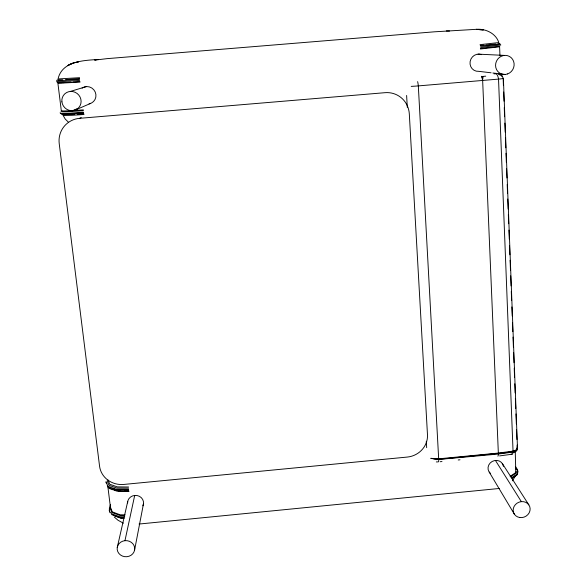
<?xml version="1.0" encoding="UTF-8"?>
<svg xmlns="http://www.w3.org/2000/svg" width="586" height="586" viewBox="0 0 586 586"><rect width="100%" height="100%" fill="white"/><g stroke="black" fill="none" stroke-linecap="round" stroke-linejoin="round"><path stroke-width="0.88" d="M516.969 474.184L516.962 475.012L514.127 476.931M516.163 471.334L516.141 473.107L510.553 476.858M516.185 469.752L516.207 468.185M517.152 445.038L516.757 450.707L513.08 452.077L498.386 454.04L436.372 459.658M79.542 78.912L79.528 79.315L57.86 80.802M517.489 474.162L517.98 471.188L515.599 466.698M134.612 549.939A8.775 8.058 1.4 0 0 122.745 541.164A8.775 8.058 1.4 0 0 120.445 554.957A8.775 8.058 1.4 0 0 134.612 549.939L143.453 503.953M124.965 540.673L134.699 495.426M117.259 547.456L127.689 501.638M517.277 448.217L516.801 450.165L513.094 451.542L505.857 452.648L438.702 459.278L433.801 458.97M109.318 508.86L110.476 504.473M501.894 76.495L502.143 75.792M500.876 74.891L499.924 75.22M500.561 73.946L498.664 74.62M515.35 476.103L512.398 480.813M499.755 46.345L480.425 48.374M500.832 45.027L480.608 47.319M500.473 44.155L480.527 46.191L480.278 45.54L484.029 45.21M499.704 43.386L497.675 43.877M512.091 477.429L517.05 474.089L517.606 471.291L517.108 468.968M514.545 476.513L516.127 475.451M512.032 478.337L513.68 477.224M510.135 476.352L515.812 472.543L515.262 451.762M79.74 118.306L385.09 92.676A23.323 22.729 -60.9 0 1 409.314 113.948L427.48 434.775A21.594 20.246 -20.8 0 1 407.336 457.058L123.851 484.439A21.96 20.503 4.2 0 1 99.569 466.214L59.223 143.614A23.806 22.979 39.3 0 1 79.74 118.306L81.227 117.559M75.074 110.124L90.508 103.458M72.642 110.659L77.594 108.535M513.072 451.103L516.786 449.726L517.262 447.777A7.596 2.849 0 0 1 513.072 451.103L498.356 453.066L438.68 458.838L433.611 458.516M70.305 91.453L86.259 86.603M94.771 60.109L106.967 58.651L434.431 31.812L476.77 29.3C485.809 28.604 496.049 33.57 498.803 42.58L480.044 44.646M499.221 488.475L139.043 524.045M94.866 60.043L97.987 59.45C83.571 60.512 62.043 61.047 58.043 78.956L79.601 77.696M499.624 455.901L512.047 454.238M496.598 73.616L494.02 73.865M495.91 44.075L485.955 45.041M481.546 76.576L485.743 76.165M481.663 77.345L483.369 77.176M481.97 78.868L483.113 78.758M440.181 461.724L441.983 461.548M458.201 459.973L460.003 459.798M480.373 49.004L499.609 46.785L499.961 55.758M79.586 78.627L65.486 79.681M79.645 80.45L57.413 81.872M70.928 82.165L65.749 82.531M73.14 81.996L79.908 81.483M80.033 82.106L57.911 83.3L61.274 110.446L62.724 110.959L70.796 110.761L83.359 109.882M83.395 110.673L70.65 111.56L62.453 111.758L60.981 111.23M83.424 112.241L70.144 113.157L61.618 113.354L60.102 112.783M83.52 112.871L70.313 113.779L61.83 113.97L60.307 113.391M74.927 114.233L63.193 114.658L61.735 114.102M77.14 114.08L83.805 113.618M84.054 114.482L72.019 115.303L64.27 115.464L62.856 114.922L65.214 119.061L68.188 121.917M62.753 79.835L57.26 79.908L56.644 80.656M62.321 82.714L57.487 82.707M63.01 82.677L64.372 82.604M436.321 461.922L437.691 461.9M123.727 491.471L120.54 491.42M124.899 491.031L118.284 490.819M128.59 487.01L117.31 486.878L109.78 484.278L108 479.993M128.598 488.197L116.841 488.05L109.003 485.34L107.157 480.864M128.561 489.427L116.196 489.266L107.949 486.402L106.022 481.685M128.62 490.028L116.189 489.867L112.029 488.424M120.372 490.79L115.603 490.284M124.554 490.848L128.869 490.907M120.159 491.295L117.229 491.258L114.087 490.16M124.833 491.361L128.979 491.412M125.111 514.874L120.101 514.786L112.278 511.886L110.41 507.146L107.875 486.68M124.217 515.534L119.976 515.453L112.051 512.508L110.161 507.703M124.745 516.83L119.551 516.735L116.109 515.453M121.881 517.665L119.742 517.628L115.64 516.09M120.335 517.797L123.456 517.856M124.166 518.258L120.914 518.192L113.296 515.343M446.32 30.912L449.535 31.043M478.037 54.132L504.495 55.406M431.076 458.362L432.343 458.435M491.112 72.796L478.769 71.338A8.709 8.314 -63.4 0 1 470.133 61.545A8.709 8.314 -63.4 0 1 481.619 54.645M492.877 73.001L505.22 74.459M56.381 81.747L57.164 81.842M109.963 487.698L107.905 486.988L107.282 485.457M110.959 488.665L108.981 487.977L108.747 487.398M111.948 489.01L112.944 489.354M113.611 489.588L114.937 490.05M113.296 489.881L109.392 488.519L108.798 487.069M115.42 515.197L111.325 513.666L110.732 512.142M118.35 517.05L119.676 517.548M111.56 514.567L113.596 515.328M123.353 523.159L118.013 520.251L114.263 517.02M502.297 463.467L528.858 504.905M495.434 460.45L521.357 501.631M489.215 472.089L514.464 514.325M109.904 512.699L109.157 509.974M105.963 482.234L106.491 483.516M109.37 508.67L109.89 509.988M109.392 509.578L109.831 511.029M406.618 95.459L407.292 107.319M426.308 441.28L426.674 447.667M503.389 78.37L517.504 448.437M498.657 73.755A7.105 6.768 -60.6 0 1 503.147 78.29L503.425 85.607M503.667 92.009L504.019 101.158M504.26 107.56L504.612 116.702M504.854 123.104L505.205 132.253M505.418 137.739L505.799 147.797M506.011 153.29L506.355 162.432M506.604 168.834L506.949 177.983M507.198 184.385L507.549 193.526M507.754 199.013L508.143 209.077M508.348 214.564L508.699 223.713M508.941 230.115L509.293 239.256M509.534 245.659L509.886 254.807M510.098 260.294L510.479 270.351M510.692 275.838L511.073 285.902M511.285 291.389L511.637 300.537M511.878 306.939L512.23 316.081M512.472 322.483L512.823 331.632M513.028 337.118L513.417 347.176M513.622 352.662L514.01 362.727M514.222 368.213L514.567 377.362M514.816 383.764L515.16 392.906M515.372 398.392L515.753 408.457M515.966 413.943L516.354 424M516.559 429.487L516.947 439.551M438.379 461.893A5.128 0.776 83.2 0 0 438.724 459.812L418.323 85.9A7.047 1.157 86.4 0 0 417.613 81.637M438.68 458.838A9.801 3.772 -1.6 0 1 430.776 458.274M497.851 456.135A5.12 1.047 82.6 0 0 498.386 454.04L482.652 80.516A7.039 1.568 87 0 0 481.824 76.268M511.153 453.93A5.12 1.89 78 0 0 513.08 452.077L498.532 79.103A7.025 2.835 86.7 0 0 495.844 73.697M516.881 449.792A5.025 4.644 -27.2 0 1 513.651 452.582M490.511 473.481A7.845 7.244 -25.4 0 1 492.196 461.453A7.845 7.244 -25.4 0 1 503.425 466.397M127.602 502.927A7.977 7.398 2 0 1 137.124 495.536A7.977 7.398 2 0 1 142.867 505.806M82.084 88.127A8.841 8.526 46.6 0 1 95.196 91.98A8.841 8.526 46.6 0 1 89.057 103.839M411.211 86.369A10.548 0.549 -4.3 0 0 418.323 85.9L498.532 79.103A8.175 0.418 -4.1 0 0 503.147 78.29M70.181 64.211L67.661 65.566L73.785 62.783L78.253 61.977L73.785 62.783L70.181 64.211M483.179 29.952L476.374 29.344L483.179 29.952M519.731 517.519A8.622 7.874 -25.1 0 0 529.773 506.743A8.622 7.874 -25.1 0 0 515.446 504.553A8.622 7.874 -25.1 0 0 519.731 517.519M507.593 73.939A9.662 9.178 -62 0 0 511.175 57.662A9.662 9.178 -62 0 0 495.8 63.2A9.662 9.178 -62 0 0 507.593 73.939M61.904 101.847A9.816 9.442 45 0 0 77.257 108.974A9.816 9.442 45 0 0 75.242 92.346A9.816 9.442 45 0 0 61.904 101.847"/></g></svg>
